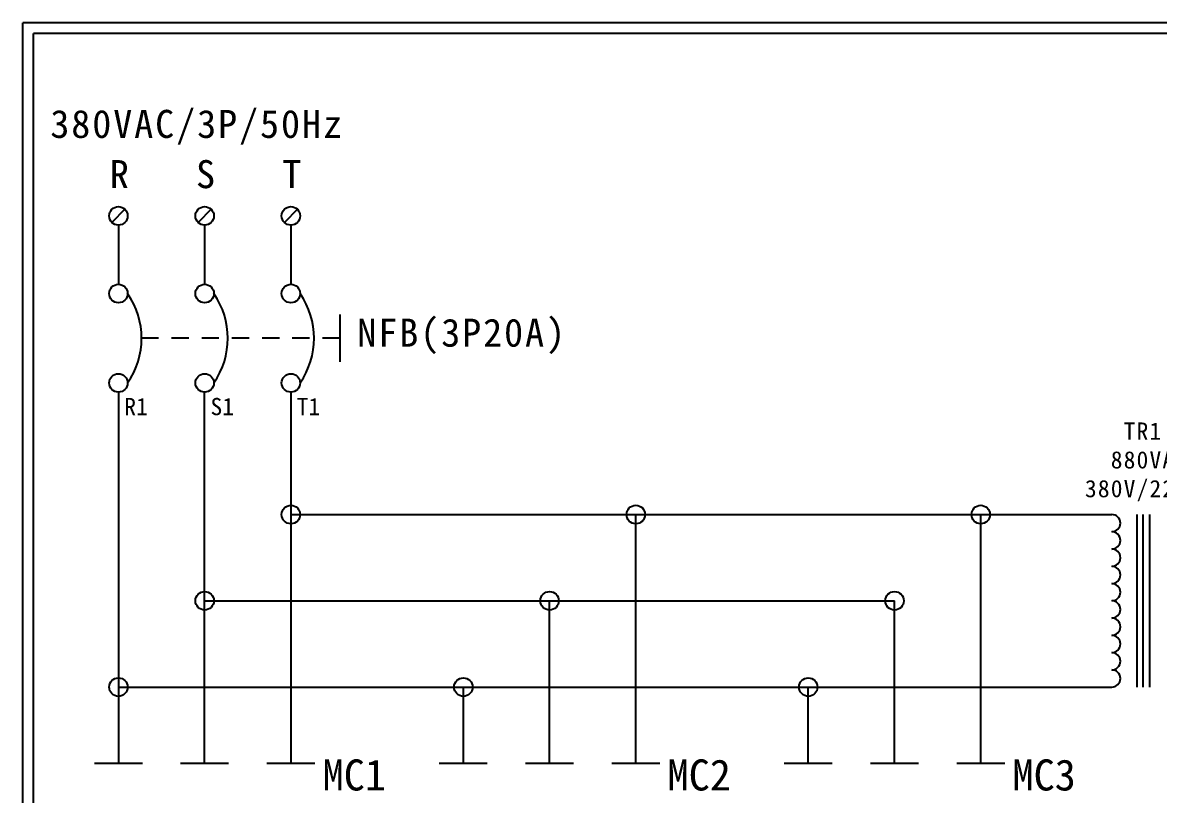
# Model space of a CAD drawing. Extents: x 10 to 297, y 3 to 207.
# Drawn here: x 10 to 141.7, y 117.6 to 207 of the extents above; entities that cross this region are included whole.
import ezdxf

# ---------------------------------------------------------------- set-up
doc = ezdxf.new("R2010")
doc.units = 0
doc.linetypes.add('HIDDEN9', pattern=[3.5, 2, -1.5])
doc.layers.get('0').update_dxf_attribs({"linetype": 'CONTINUOUS'})
doc.layers.add('圖框層', color=7, linetype='CONTINUOUS')
doc.layers.add('標尺寸層', color=3, linetype='CONTINUOUS')
doc.styles.add('STSL', font='KAIU.TTF')
doc.styles.add('標楷體', font='KAIU.TTF')

msp = doc.modelspace()

# ---------------------------------------------------------------- linework, layer by layer
for p, q in [((21.85, 185.35), (20.34, 183.83)), ((31.85, 185.35), (30.34, 183.83)), ((41.85, 185.35), (40.34, 183.83))]:
    msp.add_line(p, q)
at = {"color": 7, "linetype": 'HIDDEN9'}
msp.add_line((46.76, 170.41), (23.79, 170.41), dxfattribs=at)
for centre in [(21.1, 184.59), (31.1, 184.59), (41.1, 184.59), (21.1, 175.59), (31.1, 175.59), (41.1, 175.59), (21.1, 165.23), (31.1, 165.23), (41.1, 165.23), (41.1, 149.98), (81.1, 149.98), (121.1, 149.98), (31.1, 139.98), (71.1, 139.98), (111.1, 139.98), (21.1, 129.98), (61.1, 129.98), (101.1, 129.98)]:
    msp.add_circle(centre, 1.07)
at = {"color": 7}
for centre in [(14.74, 170.41), (24.74, 170.41), (34.74, 170.41)]:
    msp.add_arc(centre, 9.05, 325.1286, 34.8714, dxfattribs=at)
at = {"layer": '圖框層', "color": 7}
for p, q in [((297, 206.97), (10, 206.97)), ((10, 3), (10, 206.97)), ((295.75, 205.72), (11.25, 205.72)), ((11.25, 4.25), (11.25, 205.72))]:
    msp.add_line(p, q, dxfattribs=at)
at = {"layer": '標尺寸層', "color": 7}
for p, q in [((21.1, 183.52), (21.1, 176.66)), ((31.1, 183.52), (31.1, 176.66)), ((41.1, 183.52), (41.1, 176.66)), ((46.76, 173.14), (46.76, 167.68)), ((21.1, 164.16), (21.1, 164.1)), ((21.1, 164.1), (21.1, 121.16)), ((31.1, 164.16), (31.1, 164.1)), ((31.1, 121.16), (31.1, 164.1)), ((41.1, 164.16), (41.1, 164.1)), ((41.1, 164.1), (41.1, 121.16)), ((41.1, 149.98), (136.29, 149.98)), ((81.1, 121.16), (81.1, 149.98)), ((121.1, 121.16), (121.1, 149.98)), ((139.19, 149.98), (139.19, 139.96)), ((139.91, 149.98), (139.91, 139.96)), ((140.68, 149.98), (140.68, 139.96)), ((31.1, 139.98), (111.1, 139.98)), ((71.1, 121.16), (71.1, 139.98)), ((111.1, 121.16), (111.1, 139.98)), ((139.19, 139.98), (139.19, 129.96)), ((139.91, 139.98), (139.91, 129.96)), ((140.68, 139.98), (140.68, 129.96)), ((21.1, 129.98), (136.29, 129.98)), ((61.1, 121.16), (61.1, 129.98)), ((101.1, 121.16), (101.1, 129.98)), ((18.31, 121.16), (23.88, 121.16)), ((28.31, 121.16), (33.88, 121.16)), ((38.31, 121.16), (43.88, 121.16)), ((58.31, 121.16), (63.88, 121.16)), ((68.31, 121.16), (73.88, 121.16)), ((78.31, 121.16), (83.88, 121.16)), ((98.31, 121.16), (103.88, 121.16)), ((108.31, 121.16), (113.88, 121.16)), ((118.31, 121.16), (123.88, 121.16))]:
    msp.add_line(p, q, dxfattribs=at)
for centre in [(136.29, 148.98), (136.29, 146.98), (136.29, 144.98), (136.29, 142.98), (136.29, 140.98), (136.29, 138.98), (136.29, 136.98), (136.29, 134.98), (136.29, 132.98), (136.29, 130.98)]:
    msp.add_arc(centre, 1, 270, 90, dxfattribs=at)

# ---------------------------------------------------------------- texts
at = {"color": 0, "style": '標楷體'}
for s, insert, char_height, width, attachment_point in [('\\pt6.5;{\\T1.1;380VAC/3P/50Hz}', (13.2, 196.87), 3.25, 35.213, 1), ('\\pt6.5;{\\T1.1;R}', (20.1, 191.05), 3.25, 2, 1), ('\\pt6.5;{\\T1.1;S}', (30.1, 191.05), 3.25, 2, 1), ('\\pt6.5;{\\T1.1;T}', (40.1, 191.05), 3.25, 2, 1), ('\\pt6.5;{\\T1.1;NFB(3P20A)}', (60.96, 172.68), 3.25, 24.6072, 2), ('\\pt6.5;{\\T1.1;TR1\\P880VA\\P380V/220V}', (139.92, 160.65), 2, 17.6312, 2)]:
    msp.add_mtext(s, dxfattribs=dict(at, insert=insert, char_height=char_height, width=width, attachment_point=attachment_point))
at = {"layer": '圖框層', "color": 4, "style": 'STSL'}
for s, height, p in [('R1', 2, (21.78, 161.49)), ('S1', 2, (31.78, 161.49)), ('T1', 2, (41.78, 161.49)), ('MC1', 3.6, (44.78, 118)), ('MC2', 3.6, (84.78, 118)), ('MC3', 3.6, (124.78, 118))]:
    msp.add_text(s, height=height, dxfattribs=at).set_placement(p)

doc.saveas('drawing.dxf')
